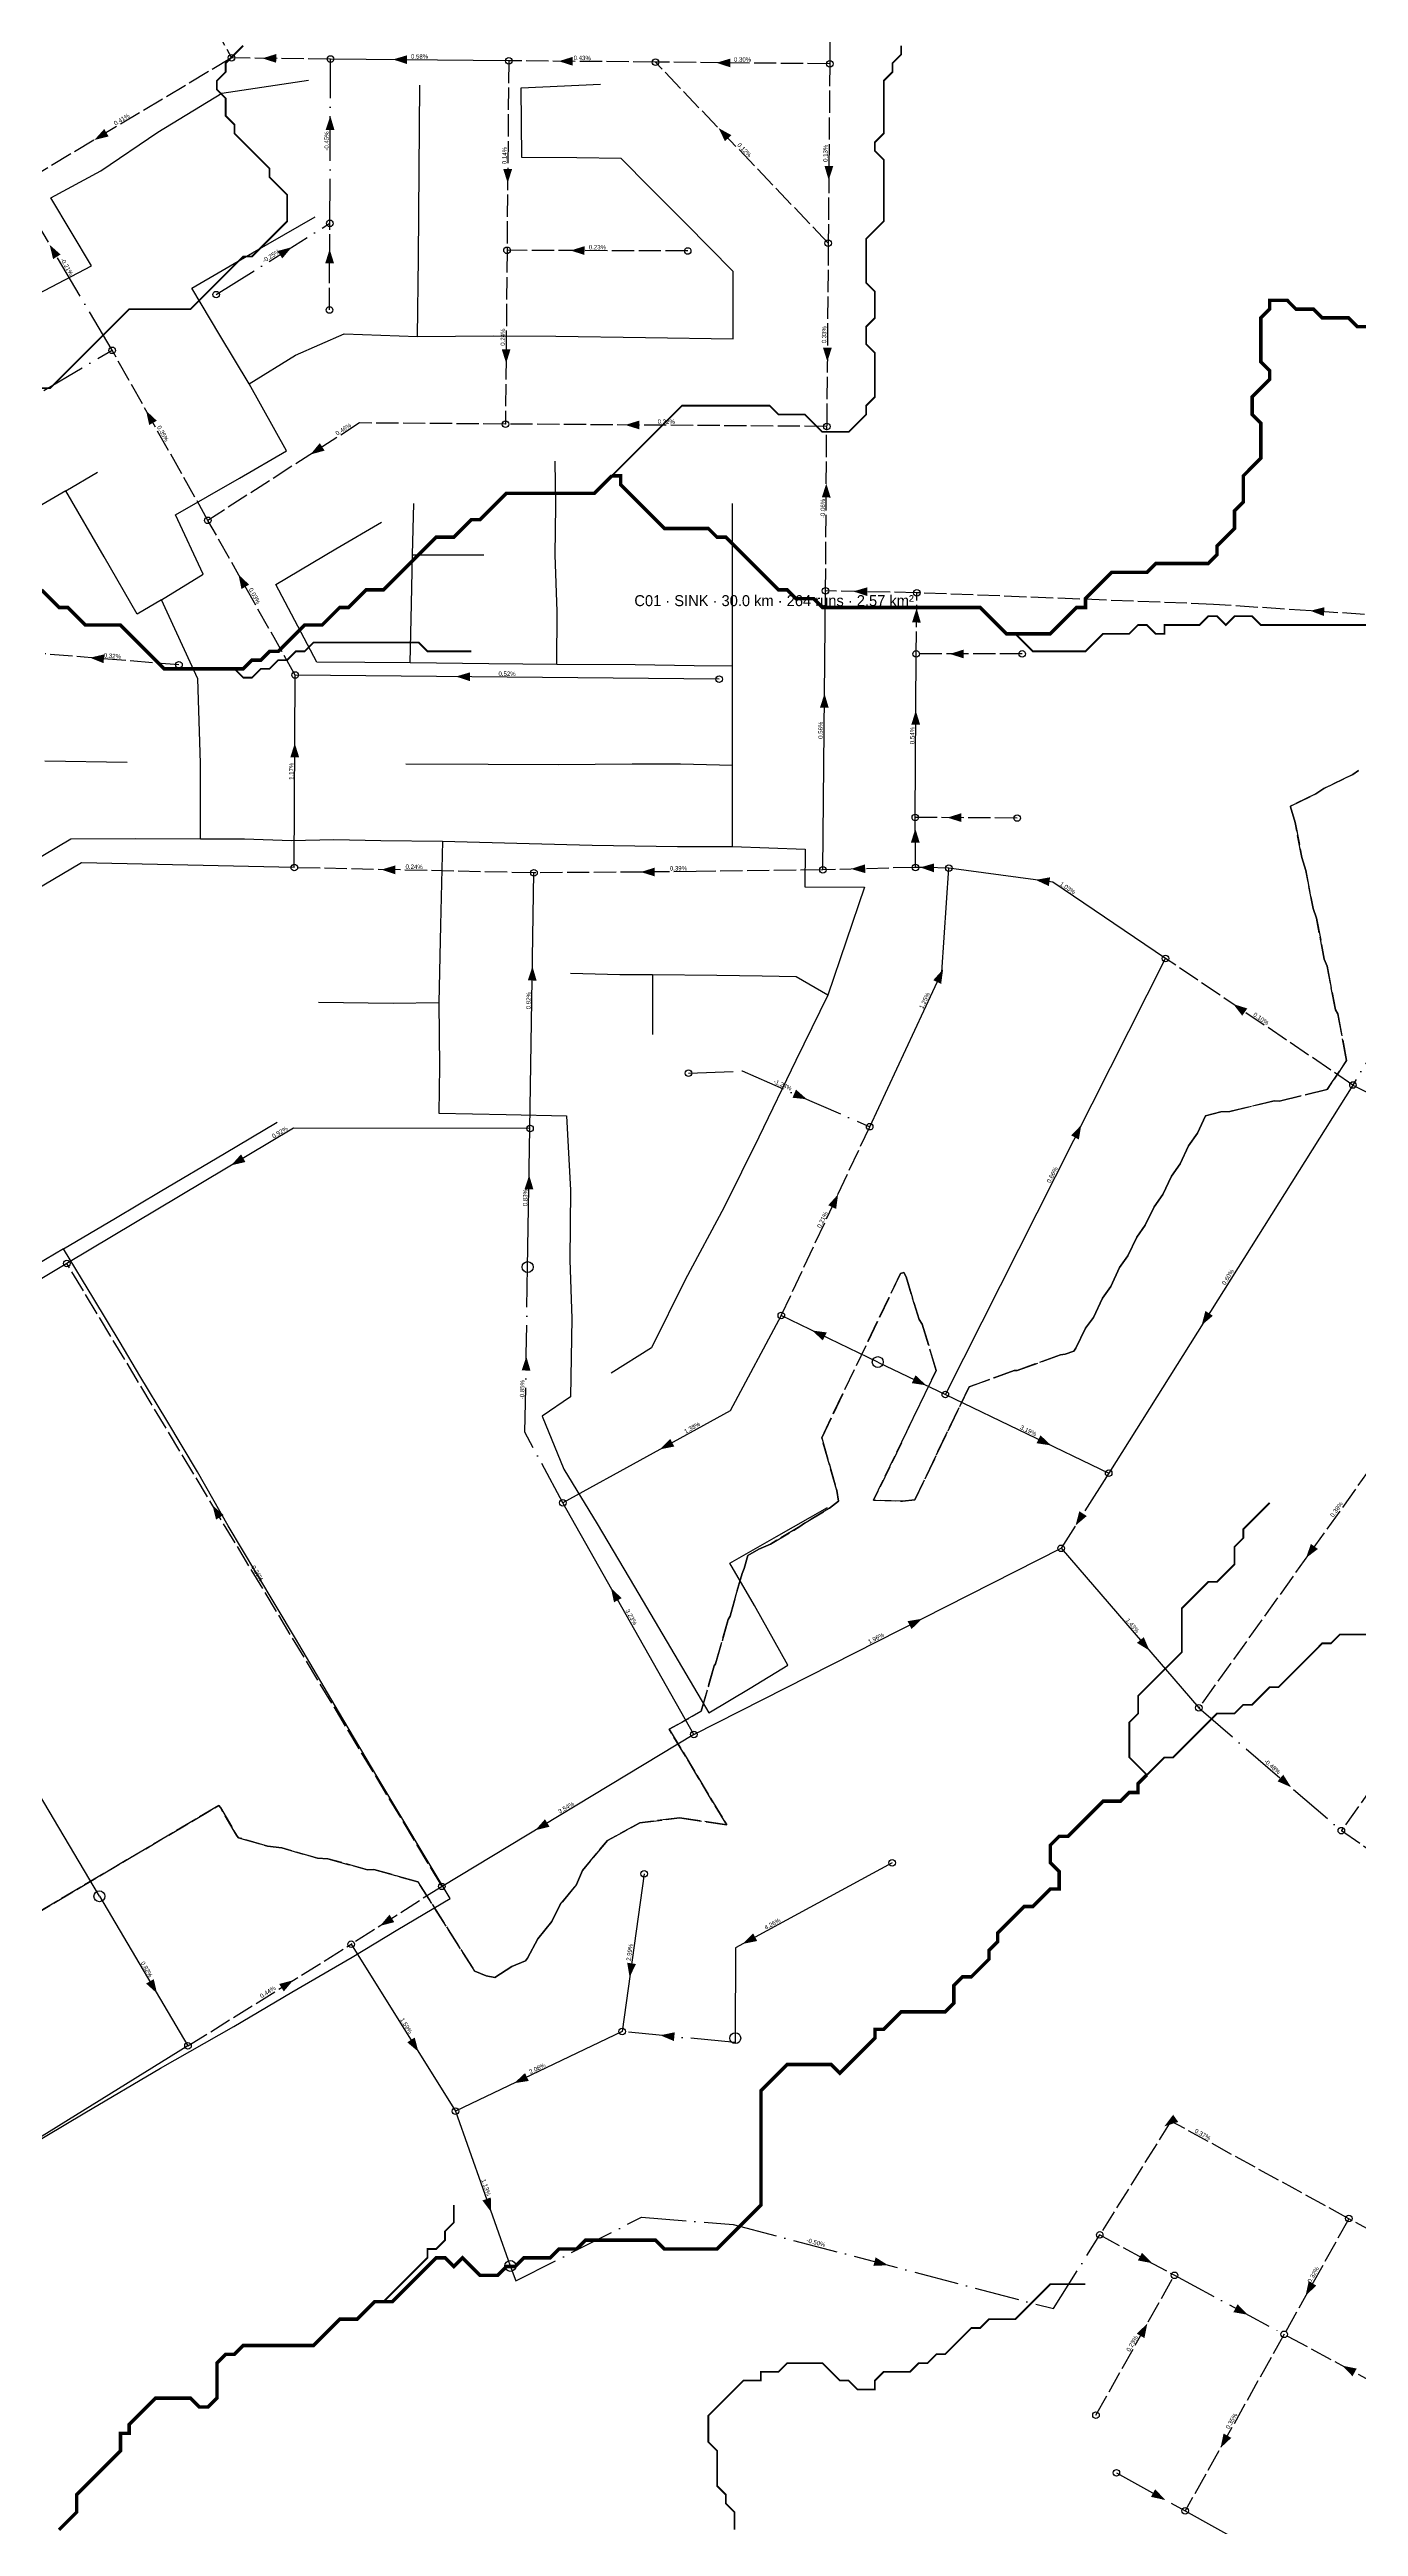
# Model space of a CAD drawing. Header units: metres. Extents: x 442821 to 452274, y 2561971 to 2571293.
# Drawn here: x 446571 to 447168, y 2566022 to 2567151 of the extents above; entities that cross this region are included whole.
import ezdxf
from ezdxf.enums import TextEntityAlignment as Align

# ---------------------------------------------------------------- set-up
doc = ezdxf.new("R2010")
doc.units = ezdxf.units.M
doc.header["$LTSCALE"] = 8
doc.linetypes.add('DASHDOT', pattern=[3.556, 2.54, -0.508, 0, -0.508])
doc.linetypes.add('DASHED', pattern=[1.524, 1.27, -0.254])
for name, color, linetype in [('A_ARROWS', 7, 'Continuous'), ('A_BUILT_2006', 252, 'Continuous'), ('A_CATCH_LABEL', 7, 'Continuous'), ('A_CATCHMENTS', 7, 'Continuous'), ('A_GRADIENT', 8, 'Continuous'), ('A_JUNCTIONS', 8, 'Continuous'), ('A_RUNS', 7, 'Continuous'), ('A_STREAMS', 5, 'Continuous')]:
    doc.layers.add(name, color=color, linetype=linetype)

msp = doc.modelspace()

# ---------------------------------------------------------------- linework, layer by layer
at = {"layer": 'A_ARROWS', "color": 2}
for points in [[(446668.1, 2567146.6), (446674.5, 2567148.6), (446674.4, 2567144.6)], [(446727.7, 2567146.1), (446734.1, 2567148), (446734.1, 2567144)], [(446803.3, 2567145.3), (446809.7, 2567147.3), (446809.6, 2567143.3)], [(446875.2, 2567144.6), (446881.6, 2567146.5), (446881.6, 2567142.5)], [(446591.5, 2567109.4), (446596, 2567114.4), (446598, 2567111)], [(446699.1, 2567120.4), (446701, 2567114), (446697, 2567114)], [(446876.2, 2567114.8), (446882, 2567111.6), (446879.1, 2567108.8)], [(446780, 2567089.7), (446778, 2567096.1), (446782, 2567096.1)], [(446926.4, 2567091.1), (446924.5, 2567097.5), (446928.5, 2567097.5)], [(446571.1, 2567061.6), (446576.1, 2567057.2), (446572.7, 2567055.1)], [(446681.5, 2567060.5), (446677.2, 2567055.4), (446675.1, 2567058.8)], [(446698.8, 2567059.6), (446700.8, 2567053.2), (446696.8, 2567053.2)], [(446808.7, 2567059), (446815.1, 2567061), (446815, 2567057)], [(446779.3, 2567007.6), (446777.3, 2567014), (446781.3, 2567014)], [(446925.8, 2567008.3), (446923.8, 2567014.7), (446927.8, 2567014.7)], [(446615.1, 2566986), (446620, 2566981.4), (446616.5, 2566979.5)], [(446833.6, 2566979.5), (446840.1, 2566981.5), (446840, 2566977.5)], [(446690, 2566966), (446694.3, 2566971.2), (446696.5, 2566967.8)], [(446925.3, 2566952.8), (446927.3, 2566946.4), (446923.3, 2566946.5)], [(446657.2, 2566911.3), (446662.1, 2566906.7), (446658.6, 2566904.7)], [(446937.6, 2566903.6), (446944.1, 2566905.5), (446944, 2566901.5)], [(446966.5, 2566895.9), (446968.4, 2566889.4), (446964.4, 2566889.5)], [(447146, 2566894.8), (447152.5, 2566896.4), (447152.2, 2566892.4)], [(446589.5, 2566873.4), (446596, 2566874.9), (446595.7, 2566870.9)], [(446981.6, 2566875.1), (446988, 2566877.1), (446988, 2566873.1)], [(446756.4, 2566864.8), (446762.8, 2566866.7), (446762.8, 2566862.7)], [(446924.5, 2566857), (446926.4, 2566850.6), (446922.4, 2566850.6)], [(446966.1, 2566849.3), (446968.1, 2566842.9), (446964.1, 2566842.9)], [(446682.9, 2566834.4), (446684.9, 2566828), (446680.9, 2566828)], [(446965.9, 2566795.5), (446967.9, 2566789.1), (446963.9, 2566789.1)], [(446980.5, 2566800.5), (446986.9, 2566802.5), (446986.9, 2566798.5)], [(446722.4, 2566776.8), (446728.8, 2566778.7), (446728.7, 2566774.7)], [(446840.7, 2566775.7), (446847.1, 2566777.7), (446847.1, 2566773.7)], [(446936.6, 2566777.1), (446943, 2566779.2), (446943.1, 2566775.2)], [(446968.1, 2566777.8), (446974.5, 2566779.6), (446974.4, 2566775.6)], [(447020.8, 2566772.1), (447027.4, 2566773.3), (447026.8, 2566769.3)], [(446791.3, 2566732.7), (446793.2, 2566726.2), (446789.2, 2566726.3)], [(446978.6, 2566731.4), (446977.7, 2566724.7), (446974.1, 2566726.4)], [(447110.9, 2566715.5), (447117.3, 2566713.5), (447115, 2566710.2)], [(446916.5, 2566672.1), (446909.9, 2566672.8), (446911.5, 2566676.5)], [(447041.6, 2566660.4), (447040.5, 2566653.8), (447037, 2566655.6)], [(446653.9, 2566642), (446658.4, 2566647), (446660.4, 2566643.5)], [(446789.8, 2566637.5), (446791.7, 2566631.1), (446787.7, 2566631.1)], [(446930.7, 2566628.8), (446929.8, 2566622.1), (446926.2, 2566623.8)], [(446918.8, 2566566.7), (446925.5, 2566565.8), (446923.7, 2566562.2)], [(446788.5, 2566554.9), (446790.4, 2566548.4), (446786.4, 2566548.5)], [(446849.4, 2566512.5), (446854.1, 2566517.3), (446856, 2566513.8)], [(446645.4, 2566487), (446650.4, 2566482.6), (446647, 2566480.5)], [(446827.1, 2566449.3), (446832, 2566444.7), (446828.5, 2566442.8)], [(446792.6, 2566338.9), (446797, 2566343.9), (446799.1, 2566340.5)]]:
    msp.add_solid(points, dxfattribs=at)
at = {"layer": 'A_ARROWS', "color": 1}
for points in [[(447096.5, 2566569.1), (447098.2, 2566575.6), (447101.6, 2566573.4)], [(446970.9, 2566541.7), (446964.3, 2566542.7), (446966, 2566546.3)], [(447027.9, 2566514.3), (447021.2, 2566515.3), (447023, 2566518.9)], [(447039, 2566477.8), (447040.7, 2566484.3), (447044.1, 2566482.1)], [(447144.1, 2566463), (447146.3, 2566469.4), (447149.5, 2566467.1)], [(446969, 2566435.3), (446964.2, 2566430.6), (446962.4, 2566434.2)], [(447072.7, 2566420.8), (447067, 2566424.3), (447070.1, 2566426.9)], [(447137.3, 2566358.5), (447131.1, 2566361.2), (447133.7, 2566364.2)], [(446721.8, 2566295.3), (446726.1, 2566300.4), (446728.3, 2566297)], [(446887.2, 2566287.1), (446891.9, 2566291.9), (446893.8, 2566288.4)], [(446835.6, 2566271.9), (446834.5, 2566278.5), (446838.5, 2566277.9)], [(446620.1, 2566264.5), (446615.1, 2566269), (446618.6, 2566271)], [(446682.2, 2566270.5), (446677.9, 2566265.4), (446675.8, 2566268.8)], [(446739.3, 2566237.9), (446734.2, 2566242.2), (446737.6, 2566244.4)], [(446849.6, 2566245.4), (446856.2, 2566246.8), (446855.8, 2566242.8)], [(446783, 2566223.6), (446787.9, 2566228.2), (446789.6, 2566224.6)], [(447079.5, 2566203.9), (447083.5, 2566209.2), (447085.8, 2566205.9)], [(446772.5, 2566164.8), (446768.5, 2566170.1), (446772.3, 2566171.5)], [(446953.5, 2566140.6), (446946.8, 2566140.3), (446947.8, 2566144.2)], [(447074, 2566141.5), (447067.4, 2566142.8), (447069.3, 2566146.3)], [(447143.9, 2566126.7), (447145.3, 2566133.3), (447148.8, 2566131.3)], [(447117.6, 2566118), (447111, 2566119.2), (447112.9, 2566122.8)], [(447071.7, 2566114), (447070.4, 2566107.4), (447066.9, 2566109.4)], [(447160.6, 2566094.8), (447167.2, 2566093.5), (447165.3, 2566090)], [(447105.1, 2566057.3), (447106.5, 2566063.9), (447110, 2566061.9)], [(447079.9, 2566033.6), (447073.4, 2566035), (447075.3, 2566038.5)]]:
    msp.add_solid(points, dxfattribs=at)
at = {"layer": 'A_BUILT_2006', "color": 252}
for points in [[(446649.6, 2567130.7), (446689.1, 2567136.7)], [(446739.6, 2567095.6), (446739.9, 2567134.4)], [(446786.2, 2567133.2), (446822.4, 2567134.8)], [(446786.5, 2567101.4), (446786.2, 2567133.2)], [(446620.5, 2567113), (446649.6, 2567130.7)], [(446594.5, 2567095.4), (446620.5, 2567113)], [(446811.5, 2567101.2), (446786.5, 2567101.4)], [(446831.8, 2567101), (446811.5, 2567101.2)], [(446844.8, 2567087.8), (446831.8, 2567101)], [(446571.6, 2567083), (446594.5, 2567095.4)], [(446739.3, 2567055.7), (446739.6, 2567095.6)], [(446861.1, 2567071.5), (446844.8, 2567087.8)], [(446590.2, 2567052.1), (446571.6, 2567083)], [(446663.7, 2567057.9), (446692.2, 2567074.4)], [(446882.9, 2567049.4), (446861.1, 2567071.5)], [(446636, 2567041.8), (446663.7, 2567057.9)], [(446738.9, 2567019.8), (446739.3, 2567055.7)], [(446559.8, 2567036), (446590.2, 2567052.1)], [(446882.8, 2567018.7), (446882.9, 2567049.4)], [(446648.8, 2567020.4), (446636, 2567041.8)], [(446662.1, 2566998.2), (446648.8, 2567020.4)], [(446683.3, 2567011.3), (446705.5, 2567021)], [(446705.5, 2567021), (446738.9, 2567019.8)], [(446738.9, 2567019.8), (446773.6, 2567020.1)], [(446773.6, 2567020.1), (446801.9, 2567019.9)], [(446801.9, 2567019.9), (446842.9, 2567019.3)], [(446842.9, 2567019.3), (446882.8, 2567018.7)], [(446662.1, 2566998.2), (446683.3, 2567011.3)], [(446679.2, 2566967.7), (446662.1, 2566998.2)], [(446657.7, 2566955.3), (446679.2, 2566967.7)], [(446801.9, 2566942.6), (446801.7, 2566963)], [(446578.5, 2566949.5), (446592.9, 2566958)], [(446628.5, 2566938.5), (446657.7, 2566955.3)], [(446578.5, 2566949.5), (446550.3, 2566933.1)], [(446596, 2566919.3), (446578.5, 2566949.5)], [(446736.6, 2566920.3), (446737.2, 2566943.7)], [(446801.7, 2566920.3), (446801.9, 2566942.6)], [(446882.5, 2566908.2), (446882.5, 2566943.7)], [(446641.2, 2566911.4), (446628.5, 2566938.5)], [(446701.7, 2566923), (446722.5, 2566935.2)], [(446611.1, 2566893.3), (446596, 2566919.3)], [(446674.3, 2566906.8), (446701.7, 2566923)], [(446736.1, 2566897.9), (446736.6, 2566920.3)], [(446736.6, 2566920.3), (446769.1, 2566920.3)], [(446802.6, 2566894.4), (446801.7, 2566920.3)], [(446622.1, 2566899.7), (446641.2, 2566911.4)], [(446693, 2566871.3), (446674.3, 2566906.8)], [(446882.5, 2566869.5), (446882.5, 2566908.2)], [(446622.1, 2566899.7), (446611.1, 2566893.3)], [(446638.7, 2566863.7), (446622.1, 2566899.7)], [(446735.5, 2566871), (446736.1, 2566897.9)], [(446802.4, 2566870.3), (446802.6, 2566894.4)], [(446639.9, 2566825.3), (446638.7, 2566863.7)], [(446714.8, 2566871.2), (446693, 2566871.3)], [(446735.5, 2566871), (446714.8, 2566871.2)], [(446771.4, 2566870.6), (446735.5, 2566871)], [(446802.4, 2566870.3), (446771.4, 2566870.6)], [(446838.1, 2566870.1), (446802.4, 2566870.3)], [(446865, 2566869.7), (446838.1, 2566870.1)], [(446882.5, 2566869.5), (446865, 2566869.7)], [(446882.5, 2566848.2), (446882.5, 2566869.5)], [(446882.5, 2566824.2), (446882.5, 2566848.2)], [(446568.9, 2566826.4), (446606.5, 2566825.8)], [(446639.9, 2566790.8), (446639.9, 2566825.3)], [(446771.1, 2566824.7), (446733.5, 2566824.8)], [(446803.1, 2566824.6), (446771.1, 2566824.7)], [(446836.7, 2566824.8), (446803.1, 2566824.6)], [(446858.8, 2566824.8), (446836.7, 2566824.8)], [(446882.5, 2566824.2), (446858.8, 2566824.8)], [(446882.5, 2566787.4), (446882.5, 2566824.2)], [(446547.9, 2566771.4), (446580.8, 2566790.8)], [(446580.8, 2566790.8), (446610.1, 2566790.9)], [(446610.1, 2566790.9), (446639.9, 2566790.8)], [(446639.9, 2566790.8), (446659.9, 2566790.8)], [(446659.9, 2566790.8), (446681.4, 2566790)], [(446681.4, 2566790), (446700.7, 2566790.5)], [(446700.7, 2566790.5), (446722.2, 2566790)], [(446722.2, 2566790), (446750.2, 2566789.7)], [(446750.2, 2566789.7), (446749.4, 2566751.4)], [(446750.2, 2566789.7), (446789.8, 2566788.7)], [(446789.8, 2566788.7), (446818.6, 2566787.9)], [(446818.6, 2566787.9), (446857.4, 2566787.4)], [(446857.4, 2566787.4), (446882.5, 2566787.4)], [(446882.5, 2566787.4), (446915.6, 2566786.1)], [(446915.6, 2566786.1), (446915.5, 2566768.9)], [(446915.5, 2566768.9), (446942.8, 2566768.8)], [(446942.8, 2566768.8), (446926, 2566719.6)], [(446749.4, 2566751.4), (446748.6, 2566716.1)], [(446831.1, 2566728.9), (446808.7, 2566729.5)], [(446846, 2566728.9), (446831.1, 2566728.9)], [(446875.4, 2566728.5), (446846, 2566728.9)], [(446846, 2566728.9), (446846, 2566701.7)], [(446896.1, 2566728.2), (446875.4, 2566728.5)], [(446911.6, 2566727.9), (446896.1, 2566728.2)], [(446926, 2566719.6), (446911.6, 2566727.9)], [(446727.8, 2566715.8), (446693.7, 2566716.2)], [(446748.6, 2566716.1), (446727.8, 2566715.8)], [(446748.6, 2566716.1), (446748.9, 2566687.1)], [(446926, 2566719.6), (446911.4, 2566689.7)], [(446748.9, 2566687.1), (446748.6, 2566665.7)], [(446911.4, 2566689.7), (446894.5, 2566654.9)], [(446650.8, 2566647.4), (446674.8, 2566661.6)], [(446748.6, 2566665.7), (446779.3, 2566665.1)], [(446779.3, 2566665.1), (446806.9, 2566664.6)], [(446806.9, 2566664.6), (446808.7, 2566630.6)], [(446621.5, 2566630), (446650.8, 2566647.4)], [(446894.5, 2566654.9), (446878.8, 2566622.9)], [(446601.2, 2566617.9), (446621.5, 2566630)], [(446808.7, 2566630.6), (446808.3, 2566598.7)], [(446577.5, 2566603.9), (446601.2, 2566617.9)], [(446878.8, 2566622.9), (446860.9, 2566589.8)], [(446577.5, 2566603.9), (446556.9, 2566591.7)], [(446591.2, 2566581.2), (446577.5, 2566603.9)], [(446808.3, 2566598.7), (446809.3, 2566572.2)], [(446603.2, 2566561.3), (446591.2, 2566581.2)], [(446860.9, 2566589.8), (446845.6, 2566558.8)], [(446809.3, 2566572.2), (446808.7, 2566536.5)], [(446612.2, 2566546.1), (446603.2, 2566561.3)], [(446845.6, 2566558.8), (446827.2, 2566547.2)], [(446624.5, 2566525.6), (446612.2, 2566546.1)], [(446808.7, 2566536.5), (446795.7, 2566527.6)], [(446638.6, 2566502.2), (446624.5, 2566525.6)], [(446795.7, 2566527.6), (446805.6, 2566503.5)], [(446652.6, 2566477.6), (446638.6, 2566502.2)], [(446805.6, 2566503.5), (446820.8, 2566478.6)], [(446665.6, 2566455.8), (446652.6, 2566477.6)], [(446820.8, 2566478.6), (446837.9, 2566449.8)], [(446902.6, 2566472.8), (446925.8, 2566486)], [(446881.3, 2566460.7), (446902.6, 2566472.8)], [(446683.2, 2566426.3), (446665.6, 2566455.8)], [(446892.5, 2566441.4), (446881.3, 2566460.7)], [(446837.9, 2566449.8), (446854.3, 2566422)], [(446907.8, 2566414.2), (446892.5, 2566441.4)], [(446702.9, 2566393), (446683.2, 2566426.3)], [(446854.3, 2566422), (446871.8, 2566392.4)], [(446890.6, 2566403.6), (446907.8, 2566414.2)], [(446871.8, 2566392.4), (446890.6, 2566403.6)], [(446720.3, 2566363.5), (446702.9, 2566393)], [(446753.7, 2566307.7), (446720.3, 2566363.5)], [(446729.9, 2566293.6), (446753.7, 2566307.7)], [(446709.1, 2566281), (446729.9, 2566293.6)], [(446681.6, 2566265), (446709.1, 2566281)], [(446655.1, 2566249.4), (446681.6, 2566265)], [(446621.7, 2566230.5), (446655.1, 2566249.4)], [(446587.2, 2566210), (446621.7, 2566230.5)], [(446560.4, 2566194.1), (446587.2, 2566210)]]:
    msp.add_lwpolyline(points, dxfattribs=at)
at = {"layer": 'A_CATCHMENTS', "color": 2, "linetype": 'DASHED'}
msp.add_lwpolyline([(447168.1, 2566822), (447165.4, 2566820.2), (447152.2, 2566813.7), (447148.6, 2566811.4), (447137, 2566805.7), (447137, 2566805.4), (447139.1, 2566798.2), (447142.2, 2566782.3), (447144, 2566776.4), (447147.3, 2566759.1), (447148.9, 2566754.6), (447152.4, 2566736), (447153.7, 2566732.8), (447157.5, 2566712.9), (447158.6, 2566711), (447162.6, 2566689.7), (447153.7, 2566676.5), (447131.9, 2566671.2), (447129.5, 2566671.4), (447109.3, 2566666.5), (447105.3, 2566666.3), (447098.3, 2566664.6), (447094.6, 2566656.7), (447090.5, 2566650.8), (447086.7, 2566642.7), (447082.7, 2566637), (447078.8, 2566628.7), (447074.8, 2566623.1), (447070.8, 2566614.7), (447067, 2566609.2), (447062.9, 2566600.7), (447059.1, 2566595.4), (447055, 2566586.7), (447051.3, 2566581.5), (447047.1, 2566572.6), (447043.5, 2566567.7), (447039.1, 2566558.6), (447038.2, 2566557.3), (447034.3, 2566555.9), (447032.1, 2566555.6), (447012.3, 2566548.4), (447011, 2566548.4), (446990.4, 2566541), (446965.7, 2566489.5), (446960.1, 2566488.9), (446946.9, 2566489.3), (446975.4, 2566548.5), (446969.1, 2566569.6), (446967.6, 2566571.7), (446961.7, 2566591.1), (446960.6, 2566593.2), (446959.2, 2566592.7), (446923.2, 2566517.8), (446930.1, 2566493.8), (446930.8, 2566488.9), (446926.7, 2566485.7), (446915.3, 2566478.8), (446913.3, 2566477.3), (446899.8, 2566469.3), (446894.6, 2566467), (446889.6, 2566464.1), (446887.9, 2566458.2), (446886.9, 2566455.9), (446881.4, 2566436.5), (446880.6, 2566434.9), (446874.8, 2566414.8), (446874.2, 2566413.9), (446868.3, 2566393.1), (446853.7, 2566384.9), (446879.9, 2566341.3), (446858.4, 2566344.6), (446840.2, 2566342.2), (446825.5, 2566334.2), (446814.1, 2566320.6), (446811.4, 2566314.1), (446804, 2566305), (446800.2, 2566297.3), (446793.8, 2566289.4), (446789.1, 2566280.5), (446788.1, 2566279.3), (446781.9, 2566276.7), (446774.2, 2566271.8), (446770.2, 2566272.5), (446765, 2566274.6), (446739, 2566315.4), (446719, 2566321), (446716.1, 2566320.8), (446698, 2566325.9), (446693.3, 2566326.2), (446677, 2566330.8), (446670.4, 2566331.7), (446657.2, 2566335.5), (446656.7, 2566336.2), (446656.3, 2566336.7), (446649, 2566349.2), (446648.2, 2566350.2), (446562.5, 2566299.4)], dxfattribs=at)
at = {"layer": 'A_CATCHMENTS', "color": 1, "linetype": 'DASHED'}
msp.add_lwpolyline([(446562.5, 2566299.4), (446648.2, 2566350.2), (446649, 2566349.2), (446656.3, 2566336.7), (446656.7, 2566336.2), (446657.2, 2566335.5), (446670.4, 2566331.7), (446677, 2566330.8), (446693.3, 2566326.2), (446698, 2566325.9), (446716.1, 2566320.8), (446719, 2566321), (446739, 2566315.4), (446765, 2566274.6), (446770.2, 2566272.5), (446774.2, 2566271.8), (446781.9, 2566276.7), (446788.1, 2566279.3), (446789.1, 2566280.5), (446793.8, 2566289.4), (446800.2, 2566297.3), (446804, 2566305), (446811.4, 2566314.1), (446814.1, 2566320.6), (446825.5, 2566334.2), (446840.2, 2566342.2), (446858.4, 2566344.6), (446879.9, 2566341.3), (446853.7, 2566384.9), (446868.3, 2566393.1), (446874.2, 2566413.9), (446874.8, 2566414.8), (446880.6, 2566434.9), (446881.4, 2566436.5), (446886.9, 2566455.9), (446887.9, 2566458.2), (446889.6, 2566464.1), (446894.6, 2566467), (446899.8, 2566469.3), (446913.3, 2566477.3), (446915.3, 2566478.8), (446926.7, 2566485.7), (446930.8, 2566488.9), (446930.1, 2566493.8), (446923.2, 2566517.8), (446959.2, 2566592.7), (446960.6, 2566593.2), (446961.7, 2566591.1), (446967.6, 2566571.7), (446969.1, 2566569.6), (446975.4, 2566548.5), (446946.9, 2566489.3), (446960.1, 2566488.9), (446965.7, 2566489.5), (446990.4, 2566541), (447011, 2566548.4), (447012.3, 2566548.4), (447032.1, 2566555.6), (447034.3, 2566555.9), (447038.2, 2566557.3), (447039.1, 2566558.6), (447043.5, 2566567.7), (447047.1, 2566572.6), (447051.3, 2566581.5), (447055, 2566586.7), (447059.1, 2566595.4), (447062.9, 2566600.7), (447067, 2566609.2), (447070.8, 2566614.7), (447074.8, 2566623.1), (447078.8, 2566628.7), (447082.7, 2566637), (447086.7, 2566642.7), (447090.5, 2566650.8), (447094.6, 2566656.7), (447098.3, 2566664.6), (447105.3, 2566666.3), (447109.3, 2566666.5), (447129.5, 2566671.4), (447131.9, 2566671.2), (447153.7, 2566676.5), (447162.6, 2566689.7), (447158.6, 2566711), (447157.5, 2566712.9), (447153.7, 2566732.8), (447152.4, 2566736), (447148.9, 2566754.6), (447147.3, 2566759.1), (447144, 2566776.4), (447142.2, 2566782.3), (447139.1, 2566798.2), (447137, 2566805.4), (447137, 2566805.7), (447148.6, 2566811.4), (447152.2, 2566813.7), (447165.4, 2566820.2), (447168.1, 2566822)], dxfattribs=at)
at = {"layer": 'A_JUNCTIONS'}
for centre in [(446654, 2567146.8), (446699.2, 2567146.3), (446780.5, 2567145.5), (446847.4, 2567144.9), (446926.9, 2567144.1), (446698.9, 2567071.4), (446779.7, 2567059.1), (446862.1, 2567058.8), (446926.2, 2567062.4), (446647.1, 2567038.9), (446698.7, 2567031.9), (446599.6, 2567013.5), (446779, 2566979.9), (446925.5, 2566978.8), (446643.3, 2566936), (446925, 2566903.9), (446966.6, 2566903), (446966.3, 2566875.1), (447014.6, 2566875.1), (446630.1, 2566870.1), (446683.1, 2566865.5), (446876.4, 2566863.6), (446965.9, 2566800.6), (447012.4, 2566800.3), (446682.7, 2566777.7), (446792, 2566775.3), (446923.7, 2566776.7), (446966, 2566777.8), (446981.2, 2566777.5), (447080, 2566736.3), (446862.5, 2566684), (447165.5, 2566678.6), (446790.2, 2566658.8), (446945.1, 2566659.6), (446579, 2566597.2), (446904.8, 2566573.5), (446979.6, 2566537.5), (447054.1, 2566501.7), (446805.2, 2566488.1), (447032.4, 2566467.4), (447095.2, 2566394.7), (446864.9, 2566382.5), (447160.2, 2566338.7), (446842.2, 2566319), (446955.3, 2566324), (446750, 2566313.3), (446708.6, 2566286.9), (446634.2, 2566240.6), (446832.2, 2566247.1), (446756.2, 2566210.8), (447163.6, 2566161.9), (447050, 2566154.4), (447084.1, 2566136), (447134.1, 2566109.1), (447048.3, 2566072.2), (447057.6, 2566046), (447089, 2566028.6)]:
    msp.add_circle(centre, 1.5, dxfattribs=at)
at = {"layer": 'A_JUNCTIONS', "color": 30}
for centre in [(446789.1, 2566595.6), (446948.8, 2566552.3), (446593.8, 2566308.8), (446883.8, 2566244.1), (446781.2, 2566140.3)]:
    msp.add_circle(centre, 2.5, dxfattribs=at)
at = {"layer": 'A_RUNS', "color": 2, "linetype": 'DASHED'}
for points in [[(446930, 2567544.5), (446926.9, 2567144.1)], [(446629.5, 2567222.3), (446628.7, 2567193.7), (446654, 2567146.8)], [(446654, 2567146.8), (446555.6, 2567088)], [(446699.2, 2567146.3), (446654, 2567146.8)], [(446780.5, 2567145.5), (446779.7, 2567059.1)], [(446847.4, 2567144.9), (446780.5, 2567145.5)], [(446926.2, 2567062.4), (446847.4, 2567144.9)], [(446926.9, 2567144.1), (446847.4, 2567144.9)], [(446926.9, 2567144.1), (446926.2, 2567062.4)], [(446698.7, 2567031.9), (446698.9, 2567071.4)], [(446779.7, 2567059.1), (446779, 2566979.9)], [(446862.1, 2567058.8), (446779.7, 2567059.1)], [(446926.2, 2567062.4), (446925.5, 2566978.8)], [(446643.3, 2566936), (446599.6, 2567013.6)], [(446779, 2566979.9), (446712.4, 2566980.4), (446643.3, 2566936)], [(446925.5, 2566978.8), (446779, 2566979.9)], [(446925, 2566903.9), (446925.5, 2566978.8)], [(446683.1, 2566865.5), (446643.3, 2566936)], [(446966.6, 2566903), (446925, 2566903.9)], [(446966.3, 2566875.1), (446966.6, 2566903)], [(447424.3, 2566871.8), (447353.3, 2566880.9), (447101.9, 2566897.7), (446966.6, 2566903)], [(446630.1, 2566870.1), (446569.1, 2566875.1)], [(447014.6, 2566875.1), (446966.3, 2566875.1)], [(447012.4, 2566800.3), (446965.9, 2566800.6)], [(446792, 2566775.3), (446682.7, 2566777.7)], [(446923.7, 2566776.7), (446866, 2566775.9), (446792, 2566775.3)], [(446966, 2566777.8), (446923.7, 2566776.7)], [(446981.2, 2566777.5), (446966, 2566777.8)], [(447165.5, 2566678.6), (447080, 2566736.3)], [(446904.8, 2566573.5), (446945.1, 2566659.6)], [(446750.1, 2566313.3), (446579, 2566597.2)]]:
    msp.add_lwpolyline(points, dxfattribs=at)
at = {"layer": 'A_RUNS', "color": 2, "linetype": 'DASHDOT'}
for points in [[(446698.9, 2567071.4), (446699.2, 2567146.3)], [(446599.6, 2567013.6), (446555.6, 2567088)], [(446647.1, 2567038.9), (446698.9, 2567071.4)], [(446519.4, 2566966), (446599.6, 2567013.6)], [(446862.5, 2566684), (446887, 2566685), (446945.1, 2566659.6)], [(446805.1, 2566488.1), (446787.9, 2566520.3), (446789.1, 2566595.6)]]:
    msp.add_lwpolyline(points, dxfattribs=at)
at = {"layer": 'A_RUNS', "color": 2}
for points in [[(446780.5, 2567145.5), (446699.2, 2567146.3)], [(446923.7, 2566776.7), (446925, 2566903.9)], [(446965.9, 2566800.6), (446966.3, 2566875.1)], [(446682.7, 2566777.7), (446683.1, 2566865.5)], [(446876.4, 2566863.6), (446683.1, 2566865.5)], [(446966, 2566777.8), (446965.9, 2566800.6)], [(446682.7, 2566777.7), (446585.6, 2566779.9), (446385.5, 2566661.4)], [(446790.1, 2566658.8), (446792, 2566775.3)], [(446945.1, 2566659.6), (446978, 2566730), (446981.2, 2566777.5)], [(447080, 2566736.3), (447028.6, 2566771.1), (446981.2, 2566777.5)], [(446979.6, 2566537.5), (447080, 2566736.3)], [(446790.1, 2566658.8), (446682.3, 2566659), (446579, 2566597.2)], [(446789.1, 2566595.6), (446790.1, 2566658.8)], [(446579, 2566597.2), (446463.6, 2566528.1)], [(446904.8, 2566573.5), (446881.4, 2566530.1), (446805.1, 2566488.1)], [(446948.8, 2566552.3), (446904.8, 2566573.5)], [(446593.8, 2566308.8), (446490.1, 2566483.6)], [(446864.9, 2566382.5), (446805.1, 2566488.1)], [(446864.9, 2566382.5), (446750.1, 2566313.3)]]:
    msp.add_lwpolyline(points, dxfattribs=at)
at = {"layer": 'A_RUNS', "color": 1, "linetype": 'DASHDOT'}
for points in [[(447240.3, 2566803.6), (447165.5, 2566678.6)], [(447054.1, 2566501.7), (447032.4, 2566467.4)], [(447095.2, 2566394.7), (447160.2, 2566338.7)], [(446883.8, 2566244.1), (446883.8, 2566242.1), (446832.2, 2566247.1)], [(446781.2, 2566140.3), (446783.7, 2566133.5), (446841.1, 2566162.5), (446882.8, 2566159.2), (447028.9, 2566120.8), (447050, 2566154.4)], [(447084.1, 2566136), (447134.1, 2566109.1)], [(447057.6, 2566046), (447089, 2566028.6)]]:
    msp.add_lwpolyline(points, dxfattribs=at)
at = {"layer": 'A_RUNS', "color": 1}
for points in [[(447165.5, 2566678.6), (447054.1, 2566501.7)], [(446948.8, 2566552.3), (446979.6, 2566537.5)], [(446979.6, 2566537.5), (447054.1, 2566501.7)], [(446864.9, 2566382.5), (447032.4, 2566467.4)], [(447032.4, 2566467.4), (447095.2, 2566394.7)], [(446955.3, 2566324), (446883.9, 2566285.3), (446883.8, 2566244.1)], [(446593.8, 2566308.8), (446634.2, 2566240.6)], [(446842.2, 2566319), (446832.2, 2566247.1)], [(446708.6, 2566286.9), (446756.2, 2566210.8)], [(446634.2, 2566240.6), (446495.5, 2566154.8)], [(446832.2, 2566247.1), (446756.2, 2566210.8)], [(446756.2, 2566210.8), (446781.2, 2566140.3)], [(447089, 2566028.6), (447161.4, 2565988.4)]]:
    msp.add_lwpolyline(points, dxfattribs=at)
at = {"layer": 'A_RUNS', "color": 1, "linetype": 'DASHED'}
for points in [[(447165.5, 2566678.6), (447303.4, 2566607.5)], [(447223.4, 2566573.6), (447095.2, 2566394.7)], [(447224.5, 2566429.2), (447160.2, 2566338.7)], [(447160.2, 2566338.7), (447227.3, 2566293.1)], [(446750.1, 2566313.3), (446708.6, 2566286.9)], [(446634.2, 2566240.6), (446708.6, 2566286.9)], [(447163.6, 2566161.8), (447082.5, 2566206.3), (447050, 2566154.4)], [(447163.6, 2566161.8), (447134.1, 2566109.1)], [(447239.9, 2566120.1), (447163.6, 2566161.8)], [(447050, 2566154.4), (447084.1, 2566136)], [(447048.3, 2566072.2), (447084.1, 2566136)], [(447134.1, 2566109.1), (447089, 2566028.6)], [(447209.2, 2566068.6), (447134.1, 2566109.1)]]:
    msp.add_lwpolyline(points, dxfattribs=at)
at = {"layer": 'A_STREAMS', "color": 5}
for points, const_width in [([(446659.4, 2567152.4), (446655.4, 2567148.4), (446651.4, 2567144.4), (446651.4, 2567140.4), (446647.4, 2567136.4), (446647.4, 2567132.4), (446651.4, 2567128.4), (446651.4, 2567124.4), (446651.4, 2567120.4), (446655.4, 2567116.4), (446655.4, 2567112.4), (446659.4, 2567108.4), (446663.4, 2567104.4), (446667.4, 2567100.4), (446671.4, 2567096.4), (446671.4, 2567092.4), (446675.4, 2567088.4), (446679.4, 2567084.4), (446679.4, 2567080.4), (446679.4, 2567076.3), (446679.4, 2567072.3), (446675.4, 2567068.3), (446671.4, 2567064.3), (446667.4, 2567060.3), (446663.4, 2567056.3), (446659.4, 2567056.3), (446655.4, 2567052.3), (446651.4, 2567048.3), (446647.4, 2567044.3), (446643.4, 2567040.3), (446639.4, 2567036.3), (446635.4, 2567032.3), (446631.4, 2567032.3), (446627.4, 2567032.3), (446623.4, 2567032.3), (446619.4, 2567032.3), (446615.4, 2567032.3), (446611.4, 2567032.3), (446607.4, 2567032.3), (446603.4, 2567028.3), (446599.4, 2567024.3), (446595.4, 2567020.3), (446591.4, 2567016.3), (446587.4, 2567012.3), (446583.4, 2567008.3), (446579.4, 2567004.3), (446575.4, 2567000.3), (446571.4, 2566996.3), (446567.4, 2566996.3)], 0.8), ([(446959.5, 2567152.4), (446959.5, 2567148.4), (446955.5, 2567144.4), (446955.5, 2567140.4), (446951.5, 2567136.4), (446951.5, 2567132.4), (446951.5, 2567128.4), (446951.5, 2567124.4), (446951.5, 2567120.4), (446951.5, 2567116.4), (446951.5, 2567112.4), (446947.5, 2567108.4), (446947.5, 2567104.4), (446951.5, 2567100.4), (446951.5, 2567096.4), (446951.5, 2567092.4), (446951.5, 2567088.4), (446951.5, 2567084.4), (446951.5, 2567080.4), (446951.5, 2567076.3), (446951.5, 2567072.3), (446947.5, 2567068.3), (446943.5, 2567064.3), (446943.5, 2567060.3), (446943.5, 2567056.3), (446943.5, 2567052.3), (446943.5, 2567048.3), (446943.5, 2567044.3), (446947.5, 2567040.3), (446947.5, 2567036.3), (446947.5, 2567032.3), (446947.5, 2567028.3), (446943.5, 2567024.3), (446943.5, 2567020.3), (446943.5, 2567016.3), (446947.5, 2567012.3), (446947.5, 2567008.3), (446947.5, 2567004.3), (446947.5, 2567000.3), (446947.5, 2566996.3), (446947.5, 2566992.3), (446943.5, 2566988.3), (446943.5, 2566984.3), (446939.5, 2566980.3), (446935.5, 2566976.3), (446931.5, 2566976.3), (446927.5, 2566976.3), (446923.5, 2566976.3), (446919.5, 2566980.3), (446915.5, 2566984.3), (446911.5, 2566984.3), (446907.5, 2566984.3), (446903.5, 2566984.3), (446899.5, 2566988.3), (446895.5, 2566988.3), (446891.5, 2566988.3), (446887.5, 2566988.3), (446883.5, 2566988.3), (446879.5, 2566988.3), (446875.5, 2566988.3), (446871.5, 2566988.3), (446867.5, 2566988.3), (446863.5, 2566988.3), (446859.5, 2566988.3), (446855.5, 2566984.3), (446851.5, 2566980.3), (446847.5, 2566976.3), (446843.5, 2566972.3), (446839.5, 2566968.3), (446835.5, 2566964.3), (446831.5, 2566960.3), (446827.5, 2566956.3)], 0.8), ([(447171.5, 2567024.3), (447167.5, 2567024.3), (447163.5, 2567028.3), (447159.5, 2567028.3), (447155.5, 2567028.3), (447151.5, 2567028.3), (447147.5, 2567032.3), (447143.5, 2567032.3), (447139.5, 2567032.3), (447135.5, 2567036.3), (447131.5, 2567036.3), (447127.5, 2567036.3), (447127.5, 2567032.3), (447123.5, 2567028.3), (447123.5, 2567024.3), (447123.5, 2567020.3), (447123.5, 2567016.3), (447123.5, 2567012.3), (447123.5, 2567008.3), (447127.5, 2567004.3), (447127.5, 2567000.3), (447123.5, 2566996.3), (447119.5, 2566992.3), (447119.5, 2566988.3), (447119.5, 2566984.3), (447123.5, 2566980.3), (447123.5, 2566976.3), (447123.5, 2566972.3), (447123.5, 2566968.3), (447123.5, 2566964.3), (447119.5, 2566960.3), (447115.5, 2566956.3), (447115.5, 2566952.3), (447115.5, 2566948.3), (447115.5, 2566944.3), (447111.5, 2566940.3), (447111.5, 2566936.3), (447111.5, 2566932.3), (447107.5, 2566928.3), (447103.5, 2566924.3), (447103.5, 2566920.3), (447099.5, 2566916.3), (447095.5, 2566916.3), (447091.5, 2566916.3), (447087.5, 2566916.3), (447083.5, 2566916.3), (447079.5, 2566916.3), (447075.5, 2566916.3), (447071.5, 2566912.3), (447067.5, 2566912.3), (447063.5, 2566912.3), (447059.5, 2566912.3), (447055.5, 2566912.3), (447051.5, 2566908.3), (447047.5, 2566904.3), (447043.5, 2566900.3), (447043.5, 2566896.3), (447039.5, 2566896.3), (447035.5, 2566892.3), (447031.5, 2566888.3), (447027.5, 2566884.3), (447023.5, 2566884.3), (447019.5, 2566884.3), (447015.5, 2566884.3), (447011.5, 2566884.3)], 1.6), ([(446827.5, 2566956.3), (446823.5, 2566952.3), (446819.5, 2566948.3), (446815.5, 2566948.3), (446811.4, 2566948.3), (446807.4, 2566948.3), (446803.4, 2566948.3), (446799.4, 2566948.3), (446795.4, 2566948.3), (446791.4, 2566948.3), (446787.4, 2566948.3), (446783.4, 2566948.3), (446779.4, 2566948.3), (446775.4, 2566944.3), (446771.4, 2566940.3), (446767.4, 2566936.3), (446763.4, 2566936.3), (446759.4, 2566932.3), (446755.4, 2566928.3), (446751.4, 2566928.3), (446747.4, 2566928.3), (446743.4, 2566924.3), (446739.4, 2566920.3), (446735.4, 2566916.3), (446731.4, 2566912.3), (446727.4, 2566908.3), (446723.4, 2566904.3), (446719.4, 2566904.3), (446715.4, 2566904.3), (446711.4, 2566900.3), (446707.4, 2566896.3), (446703.4, 2566896.3), (446699.4, 2566892.3), (446695.4, 2566888.3), (446691.4, 2566888.3), (446687.4, 2566888.3), (446683.4, 2566884.3), (446679.4, 2566880.3), (446675.4, 2566876.3), (446671.4, 2566876.3), (446667.4, 2566872.3), (446663.4, 2566872.3), (446659.4, 2566868.3), (446655.4, 2566868.3)], 1.6), ([(447011.5, 2566884.3), (447007.5, 2566884.3), (447003.5, 2566888.3), (446999.5, 2566892.3), (446995.5, 2566896.3), (446991.5, 2566896.3), (446987.5, 2566896.3), (446983.5, 2566896.3), (446979.5, 2566896.3), (446975.5, 2566896.3), (446971.5, 2566896.3), (446967.5, 2566896.3), (446963.5, 2566896.3), (446959.5, 2566896.3), (446955.5, 2566896.3), (446951.5, 2566896.3), (446947.5, 2566896.3), (446943.5, 2566896.3), (446939.5, 2566896.3), (446935.5, 2566896.3), (446931.5, 2566896.3), (446927.5, 2566896.3), (446923.5, 2566896.3), (446919.5, 2566900.3), (446915.5, 2566900.3), (446911.5, 2566900.3), (446907.5, 2566904.3), (446903.5, 2566904.3), (446899.5, 2566908.3), (446895.5, 2566912.3), (446891.5, 2566916.3), (446887.5, 2566920.3), (446883.5, 2566924.3), (446879.5, 2566928.3), (446875.5, 2566928.3), (446871.5, 2566932.3), (446867.5, 2566932.3), (446863.5, 2566932.3), (446859.5, 2566932.3), (446855.5, 2566932.3), (446851.5, 2566932.3), (446847.5, 2566936.3), (446843.5, 2566940.3), (446839.5, 2566944.3), (446835.5, 2566948.3), (446831.5, 2566952.3), (446831.5, 2566956.3), (446827.5, 2566956.3)], 1.6), ([(446655.4, 2566868.3), (446651.4, 2566868.3), (446647.4, 2566868.3), (446643.4, 2566868.3), (446639.4, 2566868.3), (446635.4, 2566868.3), (446631.4, 2566868.3), (446627.4, 2566868.3), (446623.4, 2566868.3), (446619.4, 2566872.3), (446615.4, 2566876.3), (446611.4, 2566880.3), (446607.4, 2566884.3), (446603.4, 2566888.3), (446599.4, 2566888.3), (446595.4, 2566888.3), (446591.4, 2566888.3), (446587.4, 2566888.3), (446583.4, 2566892.3), (446579.4, 2566896.3), (446575.4, 2566896.3), (446571.4, 2566900.3), (446567.4, 2566904.3)], 1.6), ([(447171.5, 2566888.3), (447167.5, 2566888.3), (447163.5, 2566888.3), (447159.5, 2566888.3), (447155.5, 2566888.3), (447151.5, 2566888.3), (447147.5, 2566888.3), (447143.5, 2566888.3), (447139.5, 2566888.3), (447135.5, 2566888.3), (447131.5, 2566888.3), (447127.5, 2566888.3), (447123.5, 2566888.3), (447119.5, 2566892.3), (447115.5, 2566892.3), (447111.5, 2566892.3), (447107.5, 2566888.3), (447103.5, 2566892.3), (447099.5, 2566892.3), (447095.5, 2566888.3), (447091.5, 2566888.3), (447087.5, 2566888.3), (447083.5, 2566888.3), (447079.5, 2566888.3), (447079.5, 2566884.3), (447075.5, 2566884.3), (447071.5, 2566888.3), (447067.5, 2566888.3), (447063.5, 2566884.3), (447059.5, 2566884.3), (447055.5, 2566884.3), (447051.5, 2566884.3), (447047.5, 2566880.3), (447043.5, 2566876.3), (447039.5, 2566876.3), (447035.5, 2566876.3), (447031.5, 2566876.3), (447027.5, 2566876.3), (447023.5, 2566876.3), (447019.5, 2566876.3), (447015.5, 2566880.3), (447011.5, 2566884.3)], 0.8), ([(446763.4, 2566876.3), (446759.4, 2566876.3), (446755.4, 2566876.3), (446751.4, 2566876.3), (446747.4, 2566876.3), (446743.4, 2566876.3), (446739.4, 2566880.3), (446735.4, 2566880.3), (446731.4, 2566880.3), (446727.4, 2566880.3), (446723.4, 2566880.3), (446719.4, 2566880.3), (446715.4, 2566880.3), (446711.4, 2566880.3), (446707.4, 2566880.3), (446703.4, 2566880.3), (446699.4, 2566880.3), (446695.4, 2566880.3), (446691.4, 2566880.3), (446687.4, 2566876.3), (446683.4, 2566876.3), (446679.4, 2566872.3), (446675.4, 2566872.3), (446671.4, 2566868.3), (446667.4, 2566868.3), (446663.4, 2566864.3), (446659.4, 2566864.3), (446655.4, 2566868.3)], 0.8), ([(447127.5, 2566488.1), (447123.5, 2566484.1), (447119.5, 2566480.1), (447115.5, 2566476.1), (447115.5, 2566472.1), (447111.5, 2566468.1), (447111.5, 2566464.1), (447111.5, 2566460.1), (447107.5, 2566456.1), (447103.5, 2566452.1), (447099.5, 2566452.1), (447095.5, 2566448.1), (447091.5, 2566444.1), (447087.5, 2566440.1), (447087.5, 2566436.1), (447087.5, 2566432.1), (447087.5, 2566428.1), (447087.5, 2566424.1), (447087.5, 2566420.1), (447083.5, 2566416.1), (447079.5, 2566412.1), (447075.5, 2566408.1), (447071.5, 2566404.1), (447067.5, 2566400.1), (447067.5, 2566396.1), (447067.5, 2566392.1), (447063.5, 2566388.1), (447063.5, 2566384.1), (447063.5, 2566380.1), (447063.5, 2566376.1), (447063.5, 2566372.1), (447067.5, 2566368.1), (447071.5, 2566364.1)], 0.8), ([(447171.5, 2566428.1), (447167.5, 2566428.1), (447163.5, 2566428.1), (447159.5, 2566428.1), (447155.5, 2566424.1), (447151.5, 2566424.1), (447147.5, 2566420.1), (447143.5, 2566416.1), (447139.5, 2566412.1), (447135.5, 2566408.1), (447131.5, 2566404.1), (447127.5, 2566404.1), (447123.5, 2566400.1), (447119.5, 2566396.1), (447115.5, 2566396.1), (447111.5, 2566392.1), (447107.5, 2566392.1), (447103.5, 2566392.1), (447099.5, 2566388.1), (447095.5, 2566384.1), (447091.5, 2566380.1), (447087.5, 2566376.1), (447083.5, 2566372.1), (447079.5, 2566372.1), (447075.5, 2566368.1), (447071.5, 2566364.1)], 0.8), ([(447071.5, 2566364.1), (447067.5, 2566360.1), (447067.5, 2566356.1), (447063.5, 2566356.1), (447059.5, 2566352.1), (447055.5, 2566352.1), (447051.5, 2566352.1), (447047.5, 2566348.1), (447043.5, 2566344.1), (447039.5, 2566340.1), (447035.5, 2566336.1), (447031.5, 2566336.1), (447027.5, 2566332.1), (447027.5, 2566328.1), (447027.5, 2566324.1), (447031.5, 2566320.1), (447031.5, 2566316.1), (447031.5, 2566312.1), (447027.5, 2566312.1), (447023.5, 2566308.1), (447019.5, 2566304.1), (447015.5, 2566304.1), (447011.5, 2566300.1), (447007.5, 2566296.1), (447003.5, 2566292.1), (447003.5, 2566288.1), (446999.5, 2566284.1), (446999.5, 2566280.1), (446995.5, 2566276.1), (446991.5, 2566272.1), (446987.5, 2566272.1), (446983.5, 2566268.1), (446983.5, 2566264.1), (446983.5, 2566260.1), (446979.5, 2566256.1), (446975.5, 2566256.1), (446971.5, 2566256.1), (446967.5, 2566256.1), (446963.5, 2566256.1), (446959.5, 2566256.1), (446955.5, 2566252.1), (446951.5, 2566248.1), (446947.5, 2566248.1), (446947.5, 2566244.1), (446943.5, 2566240.1), (446939.5, 2566236.1), (446935.5, 2566232.1), (446931.5, 2566228.1), (446927.5, 2566232.1), (446923.5, 2566232.1), (446919.5, 2566232.1), (446915.5, 2566232.1), (446911.5, 2566232.1), (446907.5, 2566232.1), (446903.5, 2566228.1), (446899.5, 2566224.1), (446895.5, 2566220.1), (446895.5, 2566216), (446895.5, 2566212), (446895.5, 2566208), (446895.5, 2566204), (446895.5, 2566200), (446895.5, 2566196), (446895.5, 2566192), (446895.5, 2566188), (446895.5, 2566184), (446895.5, 2566180), (446895.5, 2566176), (446895.5, 2566172), (446895.5, 2566168), (446891.5, 2566164), (446887.5, 2566160), (446883.5, 2566156), (446879.5, 2566152), (446875.5, 2566148), (446871.5, 2566148), (446867.5, 2566148), (446863.5, 2566148), (446859.5, 2566148), (446855.5, 2566148), (446851.5, 2566148), (446847.5, 2566152), (446843.5, 2566152), (446839.5, 2566152), (446835.5, 2566152), (446831.5, 2566152), (446827.5, 2566152), (446823.5, 2566152), (446819.5, 2566152), (446815.5, 2566152), (446811.4, 2566148), (446807.4, 2566148), (446803.4, 2566148), (446799.4, 2566144), (446795.4, 2566144), (446791.4, 2566144), (446787.4, 2566144), (446783.4, 2566140), (446779.4, 2566140), (446775.4, 2566136), (446771.4, 2566136), (446767.4, 2566136), (446763.4, 2566140), (446759.4, 2566144), (446755.4, 2566140), (446751.4, 2566144), (446747.4, 2566144), (446743.4, 2566140), (446739.4, 2566136), (446735.4, 2566132), (446731.4, 2566128), (446727.4, 2566124), (446723.4, 2566124)], 1.6), ([(446755.4, 2566168), (446755.4, 2566164), (446755.4, 2566160), (446751.4, 2566156), (446751.4, 2566152), (446747.4, 2566148), (446743.4, 2566148), (446743.4, 2566144), (446739.4, 2566140), (446735.4, 2566136), (446731.4, 2566132), (446727.4, 2566128), (446723.4, 2566124)], 0.8), ([(447043.5, 2566132), (447039.5, 2566132), (447035.5, 2566132), (447031.5, 2566132), (447027.5, 2566132), (447023.5, 2566128), (447019.5, 2566124), (447015.5, 2566120), (447011.5, 2566116), (447007.5, 2566116), (447003.5, 2566116), (446999.5, 2566116), (446995.5, 2566112), (446991.5, 2566112), (446987.5, 2566108), (446983.5, 2566104), (446979.5, 2566100), (446975.5, 2566100), (446971.5, 2566096), (446967.5, 2566096), (446963.5, 2566092), (446959.5, 2566092), (446955.5, 2566092), (446951.5, 2566092), (446947.5, 2566088), (446947.5, 2566084), (446943.5, 2566084), (446939.5, 2566084), (446935.5, 2566088), (446931.5, 2566088), (446927.5, 2566092), (446923.5, 2566096), (446919.5, 2566096), (446915.5, 2566096), (446911.5, 2566096), (446907.5, 2566096), (446903.5, 2566092), (446899.5, 2566092), (446895.5, 2566092), (446895.5, 2566088), (446891.5, 2566088), (446887.5, 2566088), (446883.5, 2566084), (446879.5, 2566080), (446875.5, 2566076), (446871.5, 2566072), (446871.5, 2566068), (446871.5, 2566064), (446871.5, 2566060), (446875.5, 2566056), (446875.5, 2566052), (446875.5, 2566048), (446875.5, 2566044), (446875.5, 2566040), (446879.5, 2566036), (446879.5, 2566032), (446883.5, 2566028), (446883.5, 2566024), (446883.5, 2566020)], 0.8), ([(446723.4, 2566124), (446719.4, 2566124), (446715.4, 2566120), (446711.4, 2566116), (446707.4, 2566116), (446703.4, 2566116), (446699.4, 2566112), (446695.4, 2566108), (446691.4, 2566104), (446687.4, 2566104), (446683.4, 2566104), (446679.4, 2566104), (446675.4, 2566104), (446671.4, 2566104), (446667.4, 2566104), (446663.4, 2566104), (446659.4, 2566104), (446655.4, 2566100), (446651.4, 2566100), (446647.4, 2566096), (446647.4, 2566092), (446647.4, 2566088), (446647.4, 2566084), (446647.4, 2566080), (446643.4, 2566076), (446639.4, 2566076), (446635.4, 2566080), (446631.4, 2566080), (446627.4, 2566080), (446623.4, 2566080), (446619.4, 2566080), (446615.4, 2566076), (446611.4, 2566072), (446607.4, 2566068), (446607.4, 2566064), (446603.4, 2566064), (446603.4, 2566060), (446603.4, 2566056), (446599.4, 2566052), (446595.4, 2566048), (446591.4, 2566044), (446587.4, 2566040), (446583.4, 2566036), (446583.4, 2566032), (446583.4, 2566028), (446579.4, 2566024), (446575.4, 2566020)], 1.6)]:
    msp.add_lwpolyline(points, dxfattribs=dict(at, const_width=const_width))

# ---------------------------------------------------------------- texts
at = {"layer": 'A_CATCH_LABEL', "color": 2}
msp.add_text('C01 · SINK · 30.0 km · 264 runs · 2.57 km²', height=5, dxfattribs=at).set_placement((446901.5, 2566899.4), align=Align.MIDDLE_CENTER)
at = {"layer": 'A_GRADIENT', "color": 2}
for s, rotation, p in [('0.58%', 359.4375, (446739.8, 2567145.9)), ('0.43%', 359.4375, (446814, 2567145.2)), ('0.30%', 359.4375, (446887.1, 2567144.5)), ('0.41%', 30.866, (446604.8, 2567117.4)), ('-0.45%', 89.7642, (446699, 2567108.9)), ('0.14%', 89.4649, (446780.1, 2567102.3)), ('0.12%', 313.7113, (446886.8, 2567103.7)), ('0.13%', 89.5413, (446926.5, 2567103.3)), ('-0.21%', 300.6062, (446577.6, 2567050.8)), ('-0.25%', 32.1381, (446673, 2567055.2)), ('0.23%', 359.7503, (446820.9, 2567058.9)), ('0.24%', 89.5152, (446779.4, 2567019.5)), ('0.33%', 89.5413, (446925.9, 2567020.6)), ('0.35%', 299.408, (446621.4, 2566974.8)), ('0.46%', 32.7143, (446705.9, 2566976.2)), ('0.32%', 359.5771, (446852.3, 2566979.4)), ('-0.06%', 89.5413, (446925.3, 2566941.4)), ('0.03%', 299.408, (446663.2, 2566900.8)), ('0.32%', 355.3768, (446599.6, 2566872.6)), ('0.52%', 359.4466, (446779.7, 2566864.5)), ('0.56%', 89.4405, (446924.3, 2566840.3)), ('0.54%', 89.7281, (446966.1, 2566837.9)), ('1.17%', 89.7313, (446682.9, 2566821.6)), ('0.24%', 358.7091, (446737.3, 2566776.5)), ('0.39%', 0.4818, (446857.9, 2566775.8)), ('1.03%', 325.9475, (447034.5, 2566767.1)), ('0.92%', 89.0875, (446791.1, 2566717)), ('1.25%', 64.9512, (446971.6, 2566716.4)), ('0.10%', 325.9475, (447122.7, 2566707.5)), ('-1.24%', -23.6649, (446904.8, 2566677.2)), ('0.92%', 30.8842, (446676.9, 2566655.7)), ('0.66%', 63.2097, (447029.8, 2566636.9)), ('0.83%', 89.0875, (446789.6, 2566627.2)), ('0.21%', 64.9512, (446925, 2566616.5)), ('-0.85%', 89.0875, (446788.2, 2566539.7)), ('1.38%', 28.8519, (446864.9, 2566521)), ('0.26%', 301.0642, (446664.5, 2566455.2)), ('3.23%', 299.5011, (446835, 2566435.3)), ('3.54%', 31.0801, (446807.5, 2566347.9))]:
    msp.add_text(s, height=2, rotation=rotation, dxfattribs=at).set_placement(p, align=Align.BOTTOM_CENTER)
at = {"layer": 'A_GRADIENT', "color": 1}
for s, rotation, p in [('0.60%', 57.7927, (447109.8, 2566590.2)), ('3.19%', -25.6698, (447016.8, 2566519.6)), ('0.38%', 54.3719, (447159.3, 2566484.2)), ('1.43%', -49.1945, (447063.8, 2566431.1)), ('1.96%', 26.8833, (446948.7, 2566425)), ('-0.48%', -40.7544, (447127.7, 2566366.7)), ('4.26%', 28.4433, (446901.5, 2566294.8)), ('2.99%', 82.1111, (446837.2, 2566283)), ('0.82%', -59.3141, (446614, 2566274.7)), ('0.44%', 31.8938, (446671.4, 2566263.8)), ('1.59%', -57.9659, (446732.4, 2566248.9)), ('2.08%', 25.4949, (446794.2, 2566228.9)), ('0.37%', 331.2798, (447096.2, 2566198.8)), ('1.13%', -70.4575, (446768.7, 2566175.6)), ('-0.50%', -14.7081, (446920.2, 2566149.4)), ('0.32%', 60.7545, (447148.8, 2566135.5)), ('0.23%', 60.7228, (447066.2, 2566104.1)), ('0.35%', 60.7545, (447111.5, 2566068.8))]:
    msp.add_text(s, height=2, rotation=rotation, dxfattribs=at).set_placement(p, align=Align.BOTTOM_CENTER)

doc.saveas('drawing.dxf')
